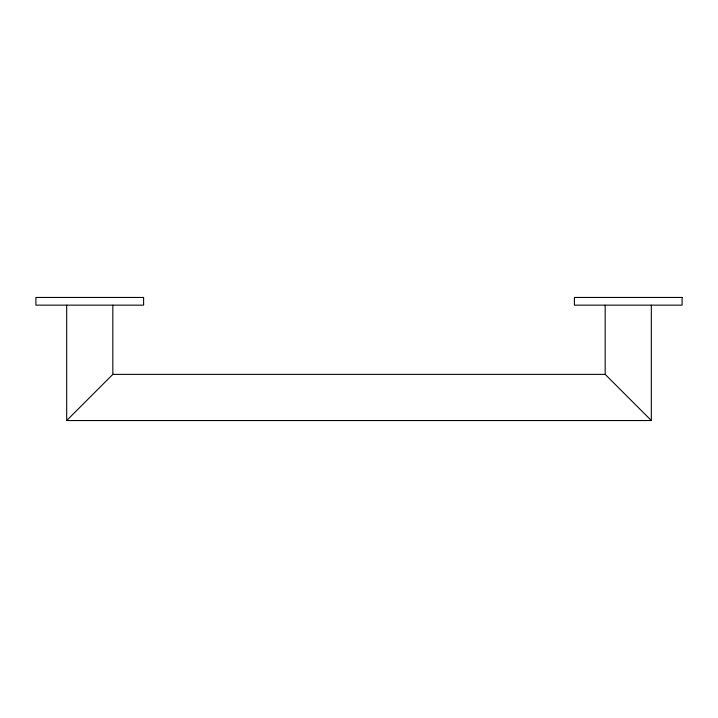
<?xml version="1.0" encoding="UTF-8"?>
<svg xmlns="http://www.w3.org/2000/svg" width="718" height="718" viewBox="0 0 718 718"><rect width="100%" height="100%" fill="white"/><g stroke="black" fill="none" stroke-linecap="round" stroke-linejoin="round"><path stroke-width="1.08" d="M66.675 305.15L66.675 420.542L112.825 374.383L605.175 374.383L651.325 420.542L651.325 305.15M66.675 420.542L651.325 420.542M605.175 305.15L605.175 374.383M112.825 305.15L112.825 374.383M143.6 297.458L35.9 297.458L35.9 305.15L143.6 305.15L143.6 297.458M682.1 297.458L574.4 297.458L574.4 305.15L682.1 305.15L682.1 297.458"/></g></svg>
